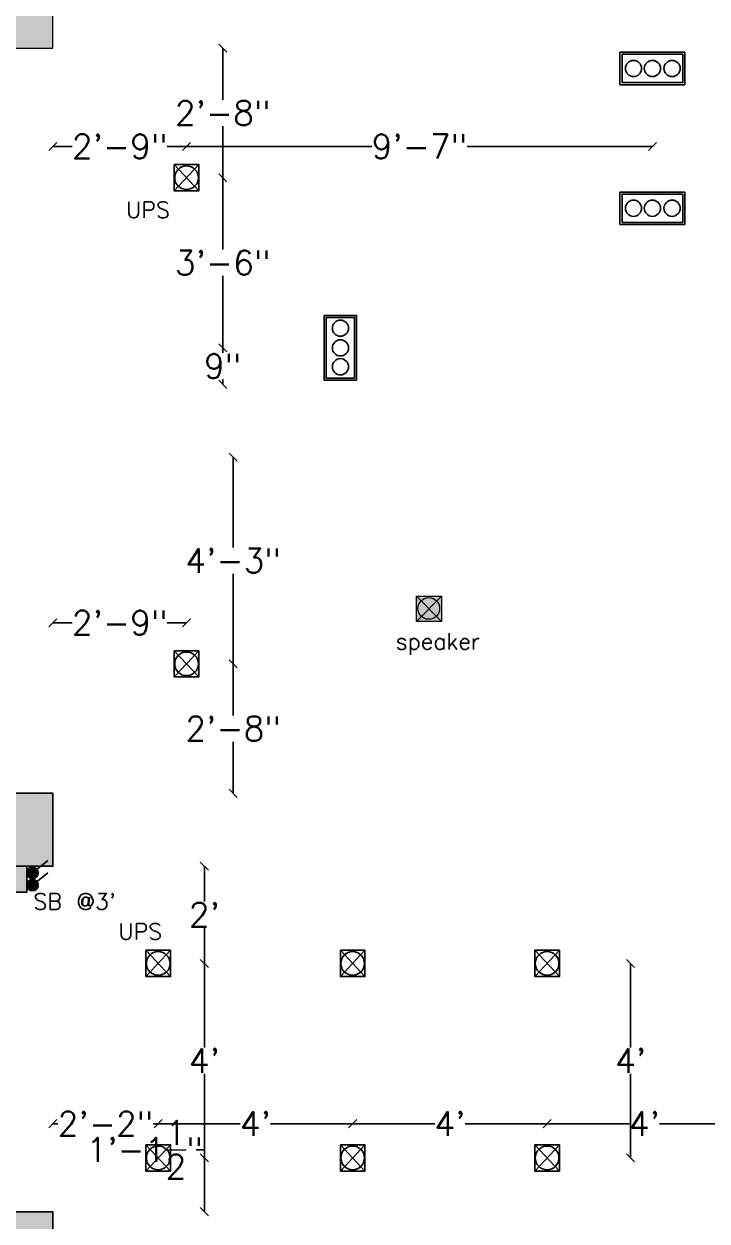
# Model space of a CAD drawing. Header units: inches. Extents: x 111501 to 134888, y 46021 to 52102.
# Drawn here: x 112211.5 to 112380.1, y 46932.6 to 47228.2 of the extents above; entities that cross this region are included whole.
import ezdxf

# ---------------------------------------------------------------- set-up
doc = ezdxf.new("R2010")
doc.units = ezdxf.units.IN
doc.header["$MEASUREMENT"] = 0
for name, color, linetype, lineweight in [('ceiling light', 5, 'Continuous', 5), ('column', 252, 'Continuous', 9), ('dimension', 250, 'Continuous', 0), ('text1', 7, 'Continuous', 0)]:
    doc.layers.add(name, color=color, linetype=linetype, lineweight=lineweight)
for name, color, linetype in [('electrical layout', 250, 'Continuous'), ('electrical planing', 251, 'Continuous'), ('RO', 7, 'Continuous')]:
    doc.layers.add(name, color=color, linetype=linetype)
doc.styles.get("Standard").update_dxf_attribs({"font": 'txt.shx', "height": 6})
doc.dimstyles.new('Standard$0', dxfattribs={"dimtxt": 4, "dimasz": 2, "dimexe": 0.125, "dimexo": 0.125, "dimgap": 0.25, "dimtad": 0, "dimtih": 1, "dimtoh": 1, "dimdec": 1, "dimlfac": -1, "dimzin": 0, "dimdsep": 46, "dimlunit": 4, "dimtxsty": 'Standard', "dimblk": 'OBLIQUE', "dimblk1": 'DOTSMALL', "dimblk2": 'DOTSMALL', "dimcen": 0, "dimse1": 1, "dimse2": 1, "dimadec": 0, "dimazin": 0, "dimtfac": 1, "dimtdec": 1, "dimtofl": 0, "dimtmove": 0, "dimatfit": 3, "dimfxl": 1, "dimtolj": 1, "dimtzin": 0, "dimarcsym": 0})

# ---------------------------------------------------------------- blocks, each defined once
blk = doc.blocks.new('dgh')
at = {"layer": 'electrical planing', "linetype": 'ByBlock'}
h = blk.add_hatch(color=36, dxfattribs=at)
h.set_gradient(color1=(121, 78, 22), color2=(227, 174, 104), one_color=1, tint=0.65, name='SPHERICAL')
h.paths.add_polyline_path([(-72.26, 1878.91, -1), (-72.26, 1875.82, -1)])
h = blk.add_hatch(color=36, dxfattribs=at)
h.set_gradient(color1=(121, 78, 22), color2=(227, 174, 104), one_color=1, tint=0.65, name='SPHERICAL')
h.paths.add_polyline_path([(-68.91, 1878.91, -1), (-68.91, 1875.82, -1)])
h = blk.add_hatch(color=36, dxfattribs=at)
h.set_gradient(color1=(121, 78, 22), color2=(227, 174, 104), one_color=1, tint=0.65, name='CYLINDER')
h.paths.add_polyline_path([(-74.07, 1871.89), (-74.07, 1875.82), (-66.95, 1875.82), (-66.95, 1871.89)])
at = {"layer": 'electrical planing', "color": 7, "linetype": 'ByBlock'}
for p, q in [((-72.26, 1877.37), (-75.59, 1881.54)), ((-68.91, 1877.37), (-72.24, 1881.54))]:
    blk.add_line(p, q, dxfattribs=at)
blk.add_lwpolyline([(-74.07, 1871.89), (-74.07, 1875.82), (-66.95, 1875.82), (-66.95, 1871.89)], close=True, dxfattribs=at)
for centre in [(-72.26, 1877.37), (-68.91, 1877.37)]:
    blk.add_circle(centre, 1.55, dxfattribs=at)
blk = doc.blocks.new('speaker')
at = {"layer": 'ceiling light'}
h = blk.add_hatch(color=97, dxfattribs=at)
h.set_gradient(color1=(46, 142, 62), one_color=1, tint=1, name='CURVED')
h.paths.add_polyline_path([(24133.57, 5017.97), (24134.22, 5018.64), (24130.77, 5018.64), (24131.41, 5017.99, -0.41885)])
h = blk.add_hatch(color=97, dxfattribs=at)
h.set_gradient(color1=(46, 142, 62), rotation=90, one_color=1, tint=1, name='INVCURVED')
h.paths.add_polyline_path([(24130.77, 5015.11), (24131.45, 5015.8, -0.210258), (24130.96, 5016.92, -0.199678), (24131.41, 5017.99), (24130.77, 5018.64)])
h = blk.add_hatch(color=233, dxfattribs=at)
h.set_gradient(color1=(219, 123, 161), one_color=1, tint=1, name='SPHERICAL')
h.paths.add_polyline_path([(24133.57, 5017.97, 0.41885), (24131.41, 5017.99), (24132.5, 5016.87)])
h.paths.add_polyline_path([(24131.45, 5015.8), (24132.5, 5016.87), (24131.41, 5017.99, 0.199678), (24130.96, 5016.92, 0.210258)])
h.paths.add_polyline_path([(24132.5, 5016.87), (24133.52, 5015.82, 0.204601), (24133.99, 5016.92, 0.194044), (24133.57, 5017.97)])
h.paths.add_polyline_path([(24133.52, 5015.82), (24132.5, 5016.87), (24131.45, 5015.8, 0.395179)])
h = blk.add_hatch(color=97, dxfattribs=at)
h.set_gradient(color1=(46, 142, 62), rotation=90, one_color=1, tint=1, name='INVCURVED')
h.paths.add_polyline_path([(24134.22, 5018.64), (24133.57, 5017.97, -0.194044), (24133.99, 5016.92, -0.204601), (24133.52, 5015.82), (24134.22, 5015.11)])
h = blk.add_hatch(color=97, dxfattribs=at)
h.set_gradient(color1=(46, 142, 62), one_color=1, tint=1, name='INVCURVED')
h.paths.add_polyline_path([(24134.22, 5015.11), (24133.52, 5015.82, -0.395179), (24131.45, 5015.8), (24130.77, 5015.11)])
at = {"layer": 'ceiling light', "color": 7}
for p, q in [((24130.77, 5018.64), (24134.22, 5015.11)), ((24134.22, 5018.64), (24130.77, 5015.11))]:
    blk.add_line(p, q, dxfattribs=at)
blk.add_lwpolyline([(24130.77, 5018.64), (24134.22, 5018.64), (24134.22, 5015.11), (24130.77, 5015.11)], close=True, dxfattribs=at)
blk.add_circle((24132.47, 5016.92), 1.51, dxfattribs=at)
blk = doc.blocks.new('_Oblique')
at = {"color": 0, "linetype": 'ByBlock', "lineweight": -2}
blk.add_line((-0.5, -0.5), (0.5, 0.5), dxfattribs=at)
blk = doc.blocks.new('*D1134')
at = {"layer": 'Defpoints', "color": 0, "transparency": 16777216}
for p in [(112244.62, 46956.68), (112244.62, 46948.24), (112218.62, 46934.95)]:
    blk.add_point(p, dxfattribs=at)
at = {"layer": 'dimension', "color": 0, "lineweight": -2, "transparency": 16777216}
for p, q in [((112218.62, 46956.68), (112219.87, 46956.68)), ((112244.62, 46956.68), (112243.37, 46956.68))]:
    blk.add_line(p, q, dxfattribs=at)
at = {"layer": 'dimension', "color": 0, "lineweight": -2, "transparency": 16777216, "xscale": 2, "yscale": 2, "zscale": 2, "rotation": 180}
blk.add_blockref('_Oblique', (112218.62, 46956.68), dxfattribs=at)
at = {"layer": 'dimension', "color": 0, "lineweight": -2, "transparency": 16777216, "xscale": 2, "yscale": 2, "zscale": 2}
blk.add_blockref('_Oblique', (112244.62, 46956.68), dxfattribs=at)
at = {"layer": 'dimension', "color": 0, "lineweight": 5, "transparency": 16777216, "insert": (112231.62, 46956.68), "char_height": 6, "attachment_point": 5}
blk.add_mtext('\\A1;2\'-2"', dxfattribs=at)
blk = doc.blocks.new('_DOTSMALL')
at = {"color": 0, "linetype": 'ByBlock', "lineweight": -2, "const_width": 0.5}
blk.add_lwpolyline([(-0.0625, 0, 1), (0.0625, 0, 1)], format="xyb", close=True, dxfattribs=at)
blk = doc.blocks.new('*D1135')
at = {"layer": 'Defpoints', "color": 0, "lineweight": 5, "transparency": 16777216}
for p in [(112292.62, 46956.68), (112244.62, 46948.24), (112292.62, 46948.24)]:
    blk.add_point(p, dxfattribs=at)
at = {"layer": 'dimension', "color": 0, "lineweight": -2, "transparency": 16777216}
for p, q in [((112244.62, 46956.68), (112264.87, 46956.68)), ((112292.62, 46956.68), (112272.37, 46956.68))]:
    blk.add_line(p, q, dxfattribs=at)
at = {"layer": 'dimension', "color": 0, "lineweight": -2, "transparency": 16777216, "xscale": 2, "yscale": 2, "zscale": 2, "rotation": 180}
blk.add_blockref('_Oblique', (112244.62, 46956.68), dxfattribs=at)
at = {"layer": 'dimension', "color": 0, "lineweight": -2, "transparency": 16777216, "xscale": 2, "yscale": 2, "zscale": 2}
blk.add_blockref('_Oblique', (112292.62, 46956.68), dxfattribs=at)
at = {"layer": 'dimension', "color": 0, "lineweight": 5, "transparency": 16777216, "insert": (112268.62, 46956.68), "char_height": 6, "attachment_point": 5}
blk.add_mtext("\\A1;4'", dxfattribs=at)
blk = doc.blocks.new('*D1136')
at = {"layer": 'Defpoints', "color": 0, "lineweight": 5, "transparency": 16777216}
for p in [(112340.62, 46956.68), (112292.62, 46948.24), (112340.62, 46948.24)]:
    blk.add_point(p, dxfattribs=at)
at = {"layer": 'dimension', "color": 0, "lineweight": -2, "transparency": 16777216}
for p, q in [((112292.62, 46956.68), (112312.87, 46956.68)), ((112340.62, 46956.68), (112320.37, 46956.68))]:
    blk.add_line(p, q, dxfattribs=at)
at = {"layer": 'dimension', "color": 0, "lineweight": -2, "transparency": 16777216, "xscale": 2, "yscale": 2, "zscale": 2, "rotation": 180}
blk.add_blockref('_Oblique', (112292.62, 46956.68), dxfattribs=at)
at = {"layer": 'dimension', "color": 0, "lineweight": -2, "transparency": 16777216, "xscale": 2, "yscale": 2, "zscale": 2}
blk.add_blockref('_Oblique', (112340.62, 46956.68), dxfattribs=at)
at = {"layer": 'dimension', "color": 0, "lineweight": 5, "transparency": 16777216, "insert": (112316.62, 46956.68), "char_height": 6, "attachment_point": 5}
blk.add_mtext("\\A1;4'", dxfattribs=at)
blk = doc.blocks.new('*D1137')
at = {"layer": 'Defpoints', "color": 0, "lineweight": 5, "transparency": 16777216}
for p in [(112388.62, 46956.68), (112340.62, 46948.24), (112388.62, 46948.24)]:
    blk.add_point(p, dxfattribs=at)
at = {"layer": 'dimension', "color": 0, "lineweight": -2, "transparency": 16777216}
for p, q in [((112340.62, 46956.68), (112360.87, 46956.68)), ((112388.62, 46956.68), (112368.37, 46956.68))]:
    blk.add_line(p, q, dxfattribs=at)
at = {"layer": 'dimension', "color": 0, "lineweight": -2, "transparency": 16777216, "xscale": 2, "yscale": 2, "zscale": 2, "rotation": 180}
blk.add_blockref('_Oblique', (112340.62, 46956.68), dxfattribs=at)
at = {"layer": 'dimension', "color": 0, "lineweight": -2, "transparency": 16777216, "xscale": 2, "yscale": 2, "zscale": 2}
blk.add_blockref('_Oblique', (112388.62, 46956.68), dxfattribs=at)
at = {"layer": 'dimension', "color": 0, "lineweight": 5, "transparency": 16777216, "insert": (112364.62, 46956.68), "char_height": 6, "attachment_point": 5}
blk.add_mtext("\\A1;4'", dxfattribs=at)
blk = doc.blocks.new('*D1140')
at = {"layer": 'Defpoints', "color": 0, "transparency": 16777216}
for p in [(112244.62, 46948.24), (112256.02, 46948.24), (112218.62, 46934.95)]:
    blk.add_point(p, dxfattribs=at)
at = {"layer": 'dimension', "color": 0, "lineweight": -2, "transparency": 16777216}
for p, q in [((112256.02, 46950.24), (112254.02, 46950.24)), ((112256.02, 46948.24), (112256.02, 46950.24)), ((112256.02, 46934.95), (112256.02, 46948.24))]:
    blk.add_line(p, q, dxfattribs=at)
at = {"layer": 'dimension', "color": 0, "lineweight": -2, "transparency": 16777216, "xscale": 2, "yscale": 2, "zscale": 2}
for p, rotation in [((112256.02, 46948.24), 90), ((112256.02, 46934.95), 270)]:
    blk.add_blockref('_Oblique', p, dxfattribs=dict(at, rotation=rotation))
at = {"layer": 'dimension', "color": 0, "lineweight": 5, "transparency": 16777216, "insert": (112241.27, 46950.24), "char_height": 6, "attachment_point": 5}
blk.add_mtext('\\A1;1\'-1{\\H1.000000x;\\S1/2;}"', dxfattribs=at)
blk = doc.blocks.new('*D1141')
at = {"layer": 'Defpoints', "color": 0, "lineweight": 5, "transparency": 16777216}
for p in [(112244.62, 46996.24), (112256.02, 46996.24), (112244.62, 46948.24)]:
    blk.add_point(p, dxfattribs=at)
at = {"layer": 'dimension', "color": 0, "lineweight": -2, "transparency": 16777216}
for p, q in [((112256.02, 46996.24), (112256.02, 46975.49)), ((112256.02, 46948.24), (112256.02, 46968.99))]:
    blk.add_line(p, q, dxfattribs=at)
at = {"layer": 'dimension', "color": 0, "lineweight": -2, "transparency": 16777216, "xscale": 2, "yscale": 2, "zscale": 2}
for p, rotation in [((112256.02, 46996.24), 90), ((112256.02, 46948.24), 270)]:
    blk.add_blockref('_Oblique', p, dxfattribs=dict(at, rotation=rotation))
at = {"layer": 'dimension', "color": 0, "lineweight": 5, "transparency": 16777216, "insert": (112256.02, 46972.24), "char_height": 6, "attachment_point": 5}
blk.add_mtext("\\A1;4'", dxfattribs=at)
blk = doc.blocks.new('*D1142')
at = {"layer": 'Defpoints', "color": 0, "lineweight": 5, "transparency": 16777216}
for p in [(112256.02, 47020.24), (112263.37, 47020.24), (112244.62, 46996.24)]:
    blk.add_point(p, dxfattribs=at)
at = {"layer": 'dimension', "color": 0, "lineweight": -2, "transparency": 16777216}
for p, q in [((112256.02, 47020.24), (112256.02, 47011.49)), ((112256.02, 46996.24), (112256.02, 47004.99))]:
    blk.add_line(p, q, dxfattribs=at)
at = {"layer": 'dimension', "color": 0, "lineweight": -2, "transparency": 16777216, "xscale": 2, "yscale": 2, "zscale": 2}
for p, rotation in [((112256.02, 47020.24), 90), ((112256.02, 46996.24), 270)]:
    blk.add_blockref('_Oblique', p, dxfattribs=dict(at, rotation=rotation))
at = {"layer": 'dimension', "color": 0, "lineweight": 5, "transparency": 16777216, "insert": (112256.02, 47008.24), "char_height": 6, "attachment_point": 5}
blk.add_mtext("\\A1;2'", dxfattribs=at)
blk = doc.blocks.new('*D1160')
at = {"layer": 'Defpoints', "color": 0, "transparency": 16777216}
for p in [(112251.62, 47080.33), (112251.62, 47070.2), (112218.62, 47038.24)]:
    blk.add_point(p, dxfattribs=at)
at = {"layer": 'dimension', "color": 0, "lineweight": -2, "transparency": 16777216}
for p, q in [((112218.62, 47080.33), (112223.37, 47080.33)), ((112251.62, 47080.33), (112246.87, 47080.33))]:
    blk.add_line(p, q, dxfattribs=at)
at = {"layer": 'dimension', "color": 0, "lineweight": -2, "transparency": 16777216, "xscale": 2, "yscale": 2, "zscale": 2, "rotation": 180}
blk.add_blockref('_Oblique', (112218.62, 47080.33), dxfattribs=at)
at = {"layer": 'dimension', "color": 0, "lineweight": -2, "transparency": 16777216, "xscale": 2, "yscale": 2, "zscale": 2}
blk.add_blockref('_Oblique', (112251.62, 47080.33), dxfattribs=at)
at = {"layer": 'dimension', "color": 0, "lineweight": 5, "transparency": 16777216, "insert": (112235.12, 47080.33), "char_height": 6, "attachment_point": 5}
blk.add_mtext('\\A1;2\'-9"', dxfattribs=at)
blk = doc.blocks.new('*D1161')
at = {"layer": 'Defpoints', "color": 0, "transparency": 16777216}
for p in [(112251.62, 47070.2), (112218.62, 47038.24), (112263.12, 47038.24)]:
    blk.add_point(p, dxfattribs=at)
at = {"layer": 'dimension', "color": 0, "lineweight": -2, "transparency": 16777216}
for p, q in [((112263.12, 47070.2), (112263.12, 47057.47)), ((112263.12, 47038.24), (112263.12, 47050.97))]:
    blk.add_line(p, q, dxfattribs=at)
at = {"layer": 'dimension', "color": 0, "lineweight": -2, "transparency": 16777216, "xscale": 2, "yscale": 2, "zscale": 2}
for p, rotation in [((112263.12, 47070.2), 90), ((112263.12, 47038.24), 270)]:
    blk.add_blockref('_Oblique', p, dxfattribs=dict(at, rotation=rotation))
at = {"layer": 'dimension', "color": 0, "lineweight": 5, "transparency": 16777216, "insert": (112263.12, 47054.22), "char_height": 6, "attachment_point": 5}
blk.add_mtext('\\A1;2\'-8"', dxfattribs=at)
blk = doc.blocks.new('*D1165')
at = {"layer": 'Defpoints', "color": 0, "lineweight": 5, "transparency": 16777216}
for p in [(112258.64, 47121.2), (112263.12, 47121.2), (112251.62, 47070.2)]:
    blk.add_point(p, dxfattribs=at)
at = {"layer": 'dimension', "color": 0, "lineweight": -2, "transparency": 16777216}
for p, q in [((112263.12, 47121.2), (112263.12, 47098.95)), ((112263.12, 47070.2), (112263.12, 47092.45))]:
    blk.add_line(p, q, dxfattribs=at)
at = {"layer": 'dimension', "color": 0, "lineweight": -2, "transparency": 16777216, "xscale": 2, "yscale": 2, "zscale": 2}
for p, rotation in [((112263.12, 47121.2), 90), ((112263.12, 47070.2), 270)]:
    blk.add_blockref('_Oblique', p, dxfattribs=dict(at, rotation=rotation))
at = {"layer": 'dimension', "color": 0, "lineweight": 5, "transparency": 16777216, "insert": (112263.12, 47095.7), "char_height": 6, "attachment_point": 5}
blk.add_mtext('\\A1;4\'-3"', dxfattribs=at)
blk = doc.blocks.new('*D1177')
at = {"layer": 'Defpoints', "color": 0, "transparency": 16777216}
for p in [(112218.62, 47222.17), (112251.62, 47190.2), (112260.55, 47190.2)]:
    blk.add_point(p, dxfattribs=at)
at = {"layer": 'dimension', "color": 0, "lineweight": -2, "transparency": 16777216}
for p, q in [((112260.55, 47222.17), (112260.55, 47209.43)), ((112260.55, 47190.2), (112260.55, 47202.93))]:
    blk.add_line(p, q, dxfattribs=at)
at = {"layer": 'dimension', "color": 0, "lineweight": -2, "transparency": 16777216, "xscale": 2, "yscale": 2, "zscale": 2}
for p, rotation in [((112260.55, 47222.17), 90), ((112260.55, 47190.2), 270)]:
    blk.add_blockref('_Oblique', p, dxfattribs=dict(at, rotation=rotation))
at = {"layer": 'dimension', "color": 0, "lineweight": 5, "transparency": 16777216, "insert": (112260.55, 47206.18), "char_height": 6, "attachment_point": 5}
blk.add_mtext('\\A1;2\'-8"', dxfattribs=at)
blk = doc.blocks.new('*D1178')
at = {"layer": 'Defpoints', "color": 0, "transparency": 16777216}
for p in [(112218.62, 47222.17), (112218.62, 47197.92), (112251.62, 47190.2)]:
    blk.add_point(p, dxfattribs=at)
at = {"layer": 'dimension', "color": 0, "lineweight": -2, "transparency": 16777216}
for p, q in [((112218.62, 47197.92), (112223.37, 47197.92)), ((112251.62, 47197.92), (112246.87, 47197.92))]:
    blk.add_line(p, q, dxfattribs=at)
at = {"layer": 'dimension', "color": 0, "lineweight": -2, "transparency": 16777216, "xscale": 2, "yscale": 2, "zscale": 2, "rotation": 180}
blk.add_blockref('_Oblique', (112218.62, 47197.92), dxfattribs=at)
at = {"layer": 'dimension', "color": 0, "lineweight": -2, "transparency": 16777216, "xscale": 2, "yscale": 2, "zscale": 2}
blk.add_blockref('_Oblique', (112251.62, 47197.92), dxfattribs=at)
at = {"layer": 'dimension', "color": 0, "lineweight": 5, "transparency": 16777216, "insert": (112235.12, 47197.92), "char_height": 6, "attachment_point": 5}
blk.add_mtext('\\A1;2\'-9"', dxfattribs=at)
blk = doc.blocks.new('*D1179')
at = {"layer": 'Defpoints', "color": 0, "lineweight": 5, "transparency": 16777216}
for p in [(112366.61, 47197.92), (112251.62, 47190.2), (112366.61, 47182.67)]:
    blk.add_point(p, dxfattribs=at)
at = {"layer": 'dimension', "color": 0, "lineweight": -2, "transparency": 16777216}
for p, q in [((112251.62, 47197.92), (112297.37, 47197.92)), ((112366.61, 47197.92), (112320.87, 47197.92))]:
    blk.add_line(p, q, dxfattribs=at)
at = {"layer": 'dimension', "color": 0, "lineweight": -2, "transparency": 16777216, "xscale": 2, "yscale": 2, "zscale": 2, "rotation": 180}
blk.add_blockref('_Oblique', (112251.62, 47197.92), dxfattribs=at)
at = {"layer": 'dimension', "color": 0, "lineweight": -2, "transparency": 16777216, "xscale": 2, "yscale": 2, "zscale": 2}
blk.add_blockref('_Oblique', (112366.61, 47197.92), dxfattribs=at)
at = {"layer": 'dimension', "color": 0, "lineweight": 5, "transparency": 16777216, "insert": (112309.12, 47197.92), "char_height": 6, "attachment_point": 5}
blk.add_mtext('\\A1;9\'-7"', dxfattribs=at)
blk = doc.blocks.new('*D1180')
at = {"layer": 'Defpoints', "color": 0, "lineweight": 5, "transparency": 16777216}
for p in [(112251.62, 47190.2), (112260.55, 47148.2), (112289.61, 47148.2)]:
    blk.add_point(p, dxfattribs=at)
at = {"layer": 'dimension', "color": 0, "lineweight": -2, "transparency": 16777216}
for p, q in [((112260.55, 47190.2), (112260.55, 47172.45)), ((112260.55, 47148.2), (112260.55, 47165.95))]:
    blk.add_line(p, q, dxfattribs=at)
at = {"layer": 'dimension', "color": 0, "lineweight": -2, "transparency": 16777216, "xscale": 2, "yscale": 2, "zscale": 2}
for p, rotation in [((112260.55, 47190.2), 90), ((112260.55, 47148.2), 270)]:
    blk.add_blockref('_Oblique', p, dxfattribs=dict(at, rotation=rotation))
at = {"layer": 'dimension', "color": 0, "lineweight": 5, "transparency": 16777216, "insert": (112260.55, 47169.2), "char_height": 6, "attachment_point": 5}
blk.add_mtext('\\A1;3\'-6"', dxfattribs=at)
blk = doc.blocks.new('*D1181')
at = {"layer": 'Defpoints', "color": 0, "lineweight": 5, "transparency": 16777216}
for p in [(112289.61, 47148.2), (112260.55, 47139.2), (112303.14, 47139.2)]:
    blk.add_point(p, dxfattribs=at)
at = {"layer": 'dimension', "color": 0, "lineweight": -2, "transparency": 16777216}
for p, q in [((112260.55, 47148.2), (112260.55, 47146.95)), ((112260.55, 47139.2), (112260.55, 47140.45))]:
    blk.add_line(p, q, dxfattribs=at)
at = {"layer": 'dimension', "color": 0, "lineweight": -2, "transparency": 16777216, "xscale": 2, "yscale": 2, "zscale": 2}
for p, rotation in [((112260.55, 47148.2), 90), ((112260.55, 47139.2), 270)]:
    blk.add_blockref('_Oblique', p, dxfattribs=dict(at, rotation=rotation))
at = {"layer": 'dimension', "color": 0, "lineweight": 5, "transparency": 16777216, "insert": (112260.55, 47143.7), "char_height": 6, "attachment_point": 5}
blk.add_mtext('\\A1;9"', dxfattribs=at)
blk = doc.blocks.new('*D1315')
at = {"layer": 'Defpoints', "color": 0, "transparency": 16777216}
for p in [(112340.62, 46996.24), (112361.22, 46996.24), (112340.62, 46948.24)]:
    blk.add_point(p, dxfattribs=at)
at = {"layer": 'dimension', "color": 0, "lineweight": -2, "transparency": 16777216}
for p, q in [((112361.22, 46996.24), (112361.22, 46975.49)), ((112361.22, 46948.24), (112361.22, 46968.99))]:
    blk.add_line(p, q, dxfattribs=at)
at = {"layer": 'dimension', "color": 0, "lineweight": -2, "transparency": 16777216, "xscale": 2, "yscale": 2, "zscale": 2}
for p, rotation in [((112361.22, 46996.24), 90), ((112361.22, 46948.24), 270)]:
    blk.add_blockref('_Oblique', p, dxfattribs=dict(at, rotation=rotation))
at = {"layer": 'dimension', "color": 0, "lineweight": 5, "transparency": 16777216, "insert": (112361.22, 46972.24), "char_height": 6, "attachment_point": 5}
blk.add_mtext("\\A1;4'", dxfattribs=at)

msp = doc.modelspace()

# ---------------------------------------------------------------- hatches: boundary and pattern name
at = {"layer": 'column'}
msp.add_hatch(color=256, dxfattribs=at).paths.add_polyline_path([(112200.62, 47240.17), (112200.62, 47222.17), (112218.62, 47222.17), (112218.62, 47240.17)])
h = msp.add_hatch(color=256, dxfattribs=at)
h.paths.add_polyline_path([(112218.62, 47038.24), (112200.62, 47038.24), (112200.62, 47020.24), (112218.62, 47020.24)])
h.paths.add_polyline_path([(112197.62, 46926.95), (112218.62, 46926.95), (112218.62, 46934.95), (112197.62, 46934.95)])
h.paths.add_polyline_path([(112218.62, 46854.95), (112200.62, 46854.95), (112200.62, 46836.95), (112218.62, 46836.95)])

# ---------------------------------------------------------------- linework, layer by layer
msp.add_lwpolyline([(112218.62, 47240.17), (112200.62, 47240.17), (112200.62, 47222.17), (112218.62, 47222.17)], close=True, dxfattribs=at)
at = {"layer": 'electrical layout', "color": 234}
for p, q in [((112248.58, 47193.45), (112254.65, 47186.95)), ((112254.65, 47193.45), (112248.58, 47186.95)), ((112248.58, 47073.45), (112254.65, 47066.95)), ((112254.65, 47073.45), (112248.58, 47066.95)), ((112241.59, 46999.49), (112247.66, 46992.99)), ((112247.66, 46999.49), (112241.59, 46992.99)), ((112289.59, 46999.49), (112295.66, 46992.99)), ((112295.66, 46999.49), (112289.59, 46992.99)), ((112337.59, 46999.49), (112343.66, 46992.99)), ((112343.66, 46999.49), (112337.59, 46992.99)), ((112241.59, 46951.49), (112247.66, 46944.99)), ((112247.66, 46951.49), (112241.59, 46944.99)), ((112289.59, 46951.49), (112295.66, 46944.99)), ((112295.66, 46951.49), (112289.59, 46944.99)), ((112337.59, 46951.49), (112343.66, 46944.99)), ((112343.66, 46951.49), (112337.59, 46944.99))]:
    msp.add_line(p, q, dxfattribs=at)
for points in [[(112358.61, 47213.17), (112358.61, 47221.17), (112374.61, 47221.17), (112374.61, 47213.17)], [(112359.11, 47213.67), (112359.11, 47220.67), (112374.11, 47220.67), (112374.11, 47213.67)], [(112248.58, 47193.45), (112254.65, 47193.45), (112254.65, 47186.95), (112248.58, 47186.95)], [(112248.58, 47193.45), (112254.65, 47193.45), (112254.65, 47186.95), (112248.58, 47186.95)], [(112248.58, 47193.45), (112254.65, 47193.45), (112254.65, 47186.95), (112248.58, 47186.95)], [(112358.61, 47178.67), (112358.61, 47186.67), (112374.61, 47186.67), (112374.61, 47178.67)], [(112359.11, 47179.17), (112359.11, 47186.17), (112374.11, 47186.17), (112374.11, 47179.17)], [(112293.61, 47140.2), (112285.61, 47140.2), (112285.61, 47156.2), (112293.61, 47156.2)], [(112293.11, 47140.7), (112286.11, 47140.7), (112286.11, 47155.7), (112293.11, 47155.7)], [(112248.58, 47073.45), (112254.65, 47073.45), (112254.65, 47066.95), (112248.58, 47066.95)], [(112248.58, 47073.45), (112254.65, 47073.45), (112254.65, 47066.95), (112248.58, 47066.95)], [(112248.58, 47073.45), (112254.65, 47073.45), (112254.65, 47066.95), (112248.58, 47066.95)], [(112241.59, 46999.49), (112247.66, 46999.49), (112247.66, 46992.99), (112241.59, 46992.99)], [(112241.59, 46999.49), (112247.66, 46999.49), (112247.66, 46992.99), (112241.59, 46992.99)], [(112241.59, 46999.49), (112247.66, 46999.49), (112247.66, 46992.99), (112241.59, 46992.99)], [(112289.59, 46999.49), (112295.66, 46999.49), (112295.66, 46992.99), (112289.59, 46992.99)], [(112289.59, 46999.49), (112295.66, 46999.49), (112295.66, 46992.99), (112289.59, 46992.99)], [(112289.59, 46999.49), (112295.66, 46999.49), (112295.66, 46992.99), (112289.59, 46992.99)], [(112337.59, 46999.49), (112343.66, 46999.49), (112343.66, 46992.99), (112337.59, 46992.99)], [(112337.59, 46999.49), (112343.66, 46999.49), (112343.66, 46992.99), (112337.59, 46992.99)], [(112337.59, 46999.49), (112343.66, 46999.49), (112343.66, 46992.99), (112337.59, 46992.99)], [(112241.59, 46951.49), (112247.66, 46951.49), (112247.66, 46944.99), (112241.59, 46944.99)], [(112241.59, 46951.49), (112247.66, 46951.49), (112247.66, 46944.99), (112241.59, 46944.99)], [(112241.59, 46951.49), (112247.66, 46951.49), (112247.66, 46944.99), (112241.59, 46944.99)], [(112289.59, 46951.49), (112295.66, 46951.49), (112295.66, 46944.99), (112289.59, 46944.99)], [(112289.59, 46951.49), (112295.66, 46951.49), (112295.66, 46944.99), (112289.59, 46944.99)], [(112289.59, 46951.49), (112295.66, 46951.49), (112295.66, 46944.99), (112289.59, 46944.99)], [(112337.59, 46951.49), (112343.66, 46951.49), (112343.66, 46944.99), (112337.59, 46944.99)], [(112337.59, 46951.49), (112343.66, 46951.49), (112343.66, 46944.99), (112337.59, 46944.99)], [(112337.59, 46951.49), (112343.66, 46951.49), (112343.66, 46944.99), (112337.59, 46944.99)]]:
    msp.add_lwpolyline(points, close=True, dxfattribs=at)
for centre, radius in [((112361.95, 47217.17), 2), ((112366.61, 47217.17), 2), ((112371.47, 47217.17), 2), ((112251.62, 47190.2), 2.92), ((112251.62, 47190.2), 2.92), ((112251.62, 47190.2), 2.92), ((112361.95, 47182.67), 2), ((112366.61, 47182.67), 2), ((112371.47, 47182.67), 2), ((112289.61, 47153.06), 2), ((112289.61, 47148.2), 2), ((112289.61, 47143.54), 2), ((112251.62, 47070.2), 2.92), ((112251.62, 47070.2), 2.92), ((112251.62, 47070.2), 2.92), ((112244.62, 46996.24), 2.92), ((112244.62, 46996.24), 2.92), ((112244.62, 46996.24), 2.92), ((112292.62, 46996.24), 2.92), ((112292.62, 46996.24), 2.92), ((112292.62, 46996.24), 2.92), ((112340.62, 46996.24), 2.92), ((112340.62, 46996.24), 2.92), ((112340.62, 46996.24), 2.92), ((112244.62, 46948.24), 2.92), ((112244.62, 46948.24), 2.92), ((112244.62, 46948.24), 2.92), ((112292.62, 46948.24), 2.92), ((112292.62, 46948.24), 2.92), ((112292.62, 46948.24), 2.92), ((112340.62, 46948.24), 2.92), ((112340.62, 46948.24), 2.92), ((112340.62, 46948.24), 2.92)]:
    msp.add_circle(centre, radius, dxfattribs=at)
at = {"layer": 'RO', "color": 7, "linetype": 'Continuous'}
for points in [[(112218.62, 47038.24), (112200.62, 47038.24), (112200.62, 47020.24), (112218.62, 47020.24)], [(112197.62, 46926.95), (112218.62, 46926.95), (112218.62, 46934.95), (112197.62, 46934.95)]]:
    msp.add_lwpolyline(points, close=True, dxfattribs=at)

# ---------------------------------------------------------------- block references
at = {"layer": 'electrical planing', "color": 6, "xscale": 1.768501453454218, "yscale": 1.768501453454218, "zscale": 1.768501453454218}
msp.add_blockref('speaker', (69633.11, 38211.44), dxfattribs=at)
at = {"layer": 'electrical planing', "xscale": 0.9055012385238491, "yscale": 0.9055012385238491, "zscale": 0.9055012385238491, "rotation": 270}
msp.add_blockref('dgh', (110513.63, 46953.17), dxfattribs=at)

# ---------------------------------------------------------------- texts
at = {"layer": 'electrical layout', "color": 0, "insert": (112303.27, 47077.75), "char_height": 4, "width": 30.1224, "attachment_point": 1}
msp.add_mtext('speaker', dxfattribs=at)
at = {"layer": 'text1', "color": 0, "char_height": 4, "attachment_point": 1}
for s, insert, width in [('UPS', (112236.7, 47184.29), 11.898), ("SB @3'", (112213.82, 47013.52), 22.5097), ('UPS', (112234.79, 47006.12), 8.831)]:
    msp.add_mtext(s, dxfattribs=dict(at, insert=insert, width=width))

# ---------------------------------------------------------------- dimensions: what is measured, and where the dimension line sits
at = {"layer": 'dimension', "lineweight": 5}
for base, p1, p2, picture, middle in [((112218.62, 47197.92), (112251.62, 47190.2), (112218.62, 47222.17), '*D1178', (112235.12, 47197.92)), ((112251.62, 47080.33), (112218.62, 47038.24), (112251.62, 47070.2), '*D1160', (112235.12, 47080.33)), ((112244.62, 46956.68), (112218.62, 46934.95), (112244.62, 46948.24), '*D1134', (112231.62, 46956.68))]:
    dim = msp.add_linear_dim(base=base, p1=p1, p2=p2, dimstyle='Standard$0', dxfattribs=at)
    dim.commit()
    dim.dimension.update_dxf_attribs({"geometry": picture, "text_midpoint": middle})
for base, p1, p2, picture, middle in [((112260.55, 47190.2), (112218.62, 47222.17), (112251.62, 47190.2), '*D1177', (112260.55, 47206.18)), ((112263.12, 47038.24), (112251.62, 47070.2), (112218.62, 47038.24), '*D1161', (112263.12, 47054.22)), ((112361.22, 46996.24), (112340.62, 46948.24), (112340.62, 46996.24), '*D1315', (112361.22, 46972.24)), ((112256.02, 46948.24), (112218.62, 46934.95), (112244.62, 46948.24), '*D1140', (112241.27, 46950.24))]:
    dim = msp.add_linear_dim(base=base, p1=p1, p2=p2, angle=90, dimstyle='Standard$0', dxfattribs=at)
    dim.commit()
    dim.dimension.update_dxf_attribs({"geometry": picture, "text_midpoint": middle})
for base, p1, p2, picture, middle in [((112366.61, 47197.92), (112251.62, 47190.2), (112366.61, 47182.67), '*D1179', (112309.12, 47197.92)), ((112292.62, 46956.68), (112244.62, 46948.24), (112292.62, 46948.24), '*D1135', (112268.62, 46956.68)), ((112340.62, 46956.68), (112292.62, 46948.24), (112340.62, 46948.24), '*D1136', (112316.62, 46956.68)), ((112388.62, 46956.68), (112340.62, 46948.24), (112388.62, 46948.24), '*D1137', (112364.62, 46956.68))]:
    dim = msp.add_linear_dim(base=base, p1=p1, p2=p2, dimstyle='Standard$0', override={"dimtmove": 1}, dxfattribs=at)
    dim.commit()
    dim.dimension.update_dxf_attribs({"geometry": picture, "text_midpoint": middle})
for base, p1, p2, picture, middle in [((112260.55, 47148.2), (112251.62, 47190.2), (112289.61, 47148.2), '*D1180', (112260.55, 47169.2)), ((112260.55, 47139.2), (112289.61, 47148.2), (112303.14, 47139.2), '*D1181', (112260.55, 47143.7)), ((112263.12, 47121.2), (112251.62, 47070.2), (112258.64, 47121.2), '*D1165', (112263.12, 47095.7)), ((112256.02, 47020.24), (112244.62, 46996.24), (112263.37, 47020.24), '*D1142', (112256.02, 47008.24)), ((112256.02, 46996.24), (112244.62, 46948.24), (112244.62, 46996.24), '*D1141', (112256.02, 46972.24))]:
    dim = msp.add_linear_dim(base=base, p1=p1, p2=p2, angle=90, dimstyle='Standard$0', override={"dimtmove": 1}, dxfattribs=at)
    dim.commit()
    dim.dimension.update_dxf_attribs({"geometry": picture, "text_midpoint": middle})

doc.saveas('drawing.dxf')
